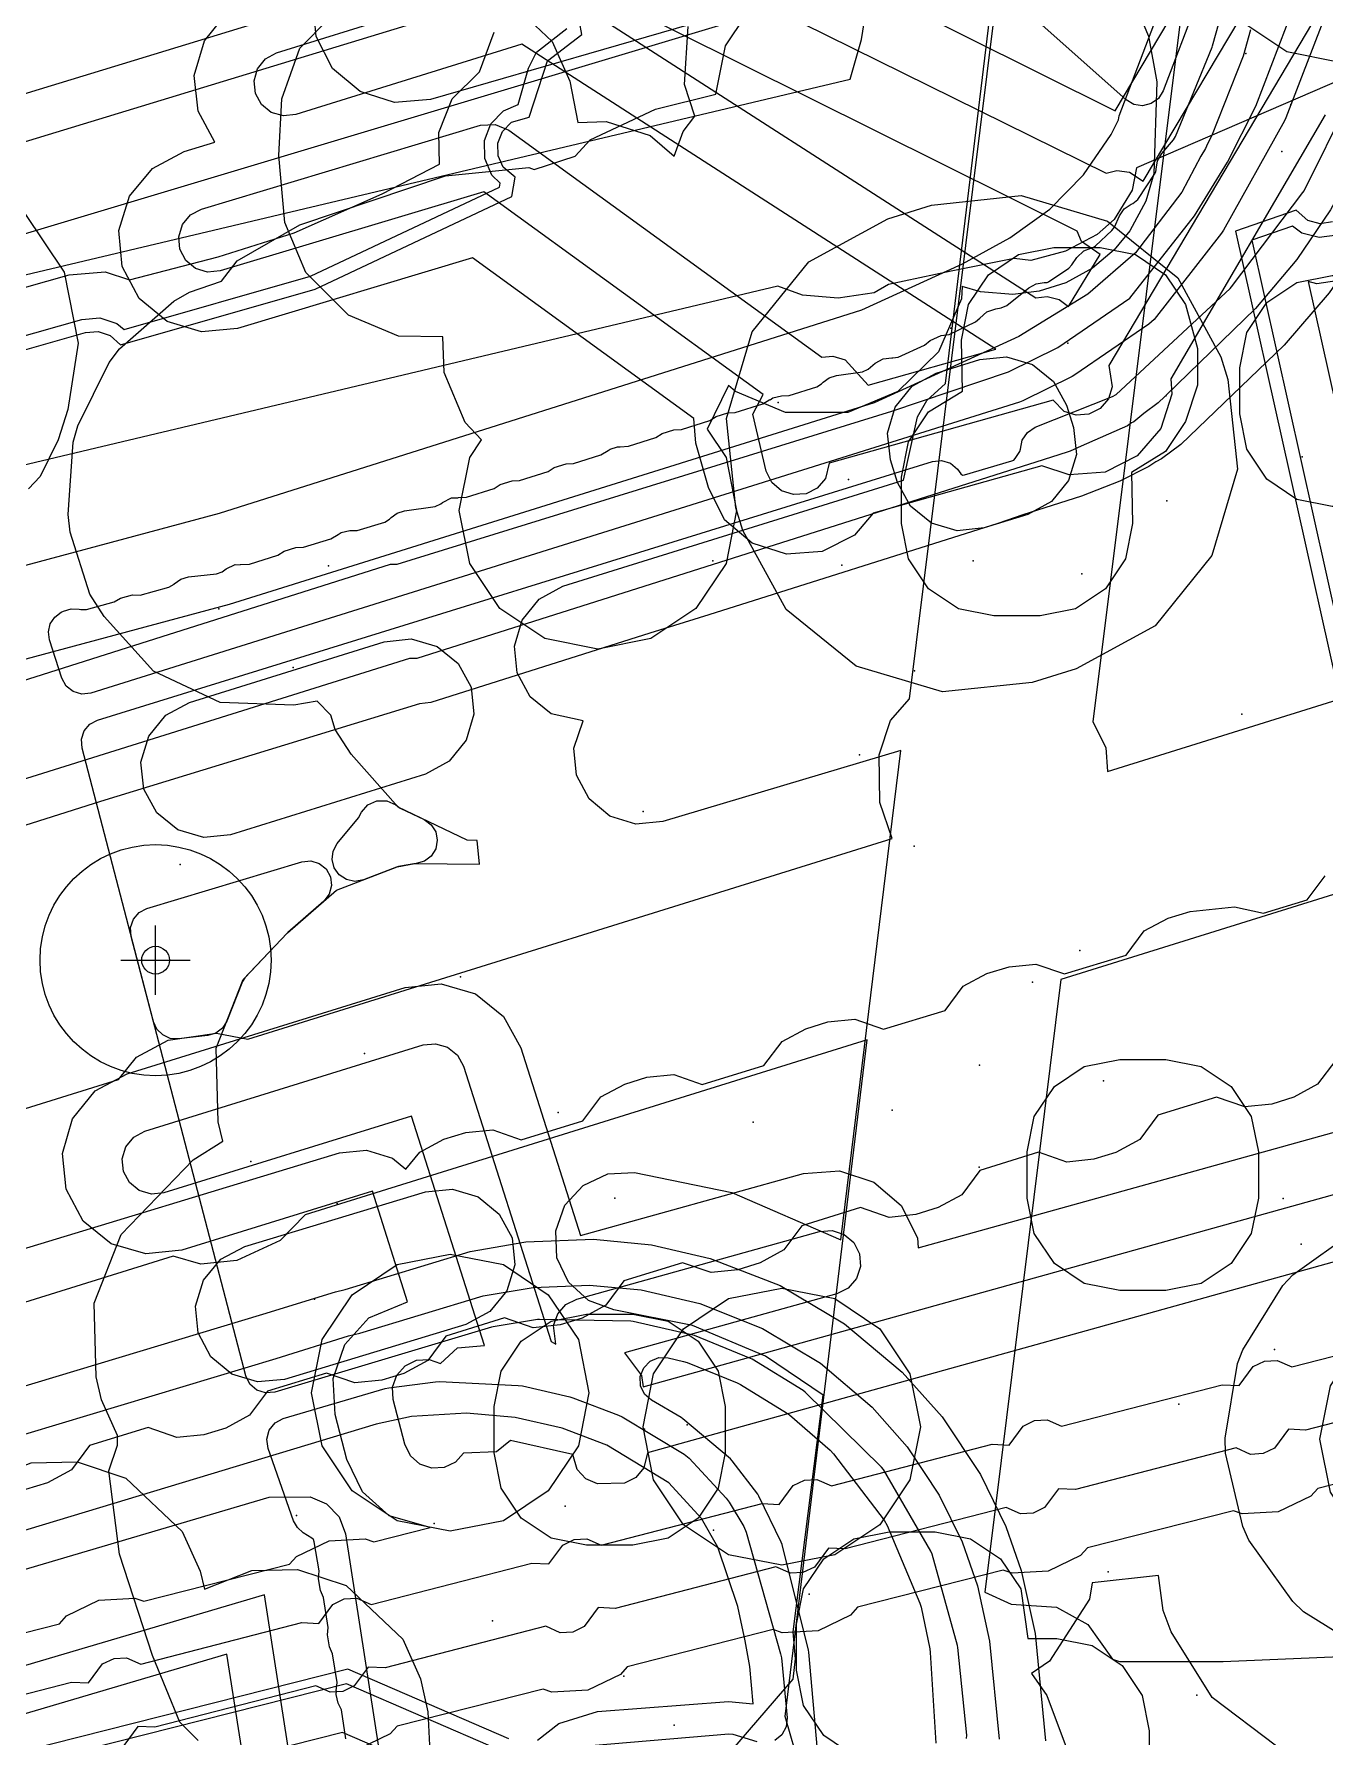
# Model space of a CAD drawing. Header units: metres. Extents: x 3158 to 3711, y 9867 to 11440.
# Drawn here: x 3222.8 to 3250.73, y 10114.84 to 10151.69 of the extents above; entities that cross this region are included whole.
import ezdxf

# ---------------------------------------------------------------- set-up
doc = ezdxf.new("R2010")
doc.units = ezdxf.units.M
for name, color, linetype in [('AI_GREENING_ALLOWED_ZONE', 4, 'Continuous'), ('AI_GREENING_EXCLUSIONS', 1, 'Continuous'), ('AI_GREENING_LAWN', 82, 'Continuous'), ('AI_GREENING_REJECTED', 6, 'Continuous'), ('AI_GREENING_TREES', 3, 'Continuous')]:
    doc.layers.add(name, color=color, linetype=linetype)

# ---------------------------------------------------------------- blocks, each defined once
blk = doc.blocks.new('AI_TREE')
for p, q in [((0, -0.3), (0, 0.3)), ((-0.3, 0), (0.3, 0))]:
    blk.add_line(p, q)
for radius in [1, 0.12]:
    blk.add_circle((0, 0), radius)

msp = doc.modelspace()

# ---------------------------------------------------------------- linework, layer by layer
at = {"layer": 'AI_GREENING_ALLOWED_ZONE'}
for points in [[(3229.927, 10133.388), (3229.743, 10133.355), (3229.561, 10133.392), (3229.404, 10133.493), (3229.295, 10133.644), (3229.249, 10133.825), (3229.273, 10134.01), (3229.362, 10134.173), (3229.823, 10134.732), (3229.886, 10134.85), (3230.025, 10135.012), (3230.219, 10135.101), (3230.433, 10135.101), (3230.627, 10135.012), (3230.725, 10134.939), (3231.243, 10134.69), (3231.392, 10134.581), (3231.491, 10134.424), (3231.526, 10134.243), (3231.493, 10134.061), (3231.396, 10133.903), (3231.249, 10133.792), (3231.071, 10133.741), (3231.015, 10133.736), (3230.683, 10133.673), (3230.64, 10133.661), (3229.927, 10133.388)], [(3224.903, 10132.164), (3224.891, 10132.354), (3224.951, 10132.535), (3225.074, 10132.681), (3225.243, 10132.769), (3228.596, 10133.779), (3228.787, 10133.798), (3228.972, 10133.743), (3229.122, 10133.623), (3229.216, 10133.454), (3229.238, 10133.263), (3229.187, 10133.077), (3229.069, 10132.924), (3228.294, 10132.245), (3228.278, 10132.23), (3227.361, 10131.267), (3227.31, 10131.187), (3226.972, 10130.33), (3226.877, 10130.177), (3226.734, 10130.068), (3226.562, 10130.016), (3225.924, 10129.945), (3225.747, 10129.957), (3225.585, 10130.03), (3225.459, 10130.155), (3225.385, 10130.316), (3224.903, 10132.164)]]:
    msp.add_lwpolyline(points, close=True, dxfattribs=at)
at = {"layer": 'AI_GREENING_EXCLUSIONS'}
for points in [[(3221.206, 10146.148), (3240.456, 10150.717), (3240.703, 10151.572), (3243.444, 10168.699)], [(3221.206, 10146.148), (3240.456, 10150.717), (3240.703, 10151.572), (3243.444, 10168.699)], [(3221.059, 10139.78), (3226.812, 10141.325), (3240.708, 10145.721), (3242.892, 10146.72), (3243.913, 10147.285), (3244.777, 10147.902), (3245.508, 10148.648), (3246.107, 10149.522), (3246.263, 10149.835), (3246.278, 10149.924), (3247.315, 10152.657), (3247.678, 10153.967), (3247.761, 10154.317), (3248.422, 10156.652), (3248.815, 10158.069), (3248.963, 10158.851), (3243.965, 10159.891), (3243.071, 10154.113), (3242.947, 10153.762), (3242.703, 10153.481), (3242.373, 10153.309), (3208.351, 10143.091)], [(3271.252, 10159.428), (3246.652, 10148.795), (3246.561, 10148.311), (3246.174, 10147.676), (3245.806, 10147.357), (3245.119, 10146.995), (3244.366, 10146.79), (3244.004, 10146.836), (3242.644, 10146.56), (3241.287, 10146.275), (3240.975, 10146.09), (3240.202, 10145.979), (3239.424, 10146.039), (3238.892, 10146.235), (3222.101, 10142.249)], [(3271.252, 10159.428), (3246.652, 10148.795), (3246.561, 10148.311), (3246.174, 10147.676), (3245.806, 10147.357), (3245.119, 10146.995), (3244.366, 10146.79), (3244.004, 10146.836), (3242.644, 10146.56), (3241.287, 10146.275), (3240.975, 10146.09), (3240.202, 10145.979), (3239.424, 10146.039), (3238.892, 10146.235), (3222.101, 10142.249)], [(3229.521, 10104.819), (3239.227, 10116.091), (3239.279, 10116.525), (3239.226, 10117.113), (3239.871, 10122.232), (3238.627, 10123.078), (3237.046, 10123.745), (3235.346, 10124.085), (3234.796, 10124.284), (3234.364, 10124.679), (3234.115, 10125.209), (3234.088, 10125.793), (3234.287, 10126.344), (3234.682, 10126.776), (3235.212, 10127.024), (3235.796, 10127.051), (3237.899, 10126.624), (3240.257, 10125.598), (3241.557, 10136.186), (3236.403, 10134.647), (3235.82, 10134.593), (3235.261, 10134.765), (3234.81, 10135.138), (3234.537, 10135.656), (3234.482, 10136.238), (3234.681, 10136.83), (3233.99, 10136.983), (3233.535, 10137.351), (3233.255, 10137.865), (3233.194, 10138.447), (3233.36, 10139.008), (3233.728, 10139.463), (3234.242, 10139.743), (3241.612, 10142.036), (3241.919, 10143.408), (3242.117, 10143.762), (3242.523, 10144.127), (3244.304, 10158.874)], [(3222.236, 10150.294), (3240.308, 10155.818)], [(3234.75, 10155.738), (3246.191, 10150.034), (3247.921, 10152.946)], [(3248.014, 10155.326), (3245.712, 10136.809), (3245.991, 10136.254), (3246.029, 10135.735), (3257.236, 10139.229), (3273.905, 10144.646), (3274.29, 10145.134), (3274.971, 10145.515), (3276.015, 10145.679), (3276.696, 10145.553), (3293.42, 10150.988), (3295.33, 10151.533), (3295.732, 10152.007)], [(3222.524, 10149.335), (3241.191, 10155.041)], [(3233.922, 10154.645), (3245.994, 10148.679), (3246.23, 10148.739), (3246.501, 10148.7), (3246.795, 10148.506), (3249.341, 10152.79)], [(3194.85, 10119.782), (3224.626, 10129.064), (3225.017, 10129.547), (3225.702, 10129.92), (3226.748, 10130.072), (3227.428, 10129.937), (3241.367, 10134.282), (3241.099, 10135.06), (3241.088, 10136.092), (3241.334, 10136.833), (3241.743, 10137.307), (3243.728, 10153.279)], [(3233.84, 10152.828), (3244.476, 10145.981), (3244.718, 10146.015), (3244.982, 10145.947), (3245.183, 10145.795), (3245.87, 10146.922), (3245.464, 10147.201), (3245.369, 10147.426), (3233.788, 10153.2)], [(3226.353, 10114.758), (3225.958, 10115.156), (3225.367, 10116.601), (3224.651, 10118.796), (3224.416, 10120.597), (3224.606, 10121.153), (3224.606, 10121.361), (3224.257, 10122.137), (3224.257, 10122.137), (3224.142, 10122.633), (3224.1, 10124.228), (3224.684, 10125.712), (3226.247, 10127.327), (3226.883, 10127.73), (3226.785, 10128.152), (3226.743, 10129.747), (3227.327, 10131.232), (3228.285, 10132.238), (3229.345, 10133.166), (3230.661, 10133.669), (3231.039, 10133.741), (3232.442, 10133.729), (3232.388, 10134.236), (3232.173, 10134.243), (3230.68, 10134.96), (3229.661, 10136.106), (3229.318, 10136.642), (3229.225, 10136.952), (3228.925, 10137.252), (3228.423, 10137.168), (3226.828, 10137.225), (3225.383, 10137.901), (3224.316, 10139.088), (3224.006, 10139.57), (3223.586, 10140.914), (3223.538, 10141.296), (3223.649, 10142.858), (3223.747, 10143.217), (3224.426, 10144.586), (3224.652, 10144.881), (3225.827, 10145.915), (3226.161, 10146.108), (3226.856, 10146.343), (3227.198, 10146.787), (3228.552, 10147.564), (3231.702, 10148.626), (3233.509, 10148.801), (3233.622, 10148.758), (3234.511, 10149.052), (3234.834, 10149.406), (3236.246, 10150.069), (3237.552, 10150.392), (3237.759, 10151.436), (3238.627, 10152.733)], [(3250.601, 10152.17), (3246.054, 10144.519), (3246.129, 10144.055), (3246.045, 10143.795), (3245.867, 10143.587), (3245.624, 10143.464), (3245.351, 10143.443), (3245.092, 10143.527), (3244.853, 10143.767), (3240.005, 10142.405), (3239.926, 10142.076), (3239.748, 10141.868), (3239.505, 10141.745), (3239.232, 10141.724), (3238.973, 10141.808), (3238.765, 10141.986), (3238.641, 10142.229), (3238.35, 10143.464), (3238.578, 10143.891), (3232.533, 10148.277), (3226.827, 10146.565), (3226.555, 10146.539), (3226.294, 10146.619), (3226.084, 10146.793), (3225.956, 10147.035), (3225.93, 10147.307), (3226.01, 10147.568), (3226.184, 10147.778), (3226.425, 10147.906), (3232.462, 10149.718), (3232.78, 10149.738), (3233.074, 10149.614), (3239.844, 10144.702), (3240.087, 10144.722), (3240.348, 10144.639), (3240.848, 10144.096), (3243.612, 10144.872), (3233.357, 10151.474), (3228.466, 10149.949), (3228.195, 10149.92), (3227.933, 10149.997), (3227.72, 10150.169), (3227.59, 10150.409), (3227.561, 10150.68), (3227.638, 10150.942), (3227.81, 10151.155), (3228.05, 10151.285), (3233.253, 10152.908)], [(3232.785, 10152.691), (3234.009, 10151.532), (3234.395, 10150.676), (3234.568, 10149.781), (3235.182, 10149.798), (3236.131, 10149.498), (3236.652, 10149.049), (3236.846, 10149.586), (3237.097, 10149.919), (3236.873, 10150.602), (3236.953, 10151.856)], [(3252.633, 10152.568), (3252.437, 10151.66), (3251.912, 10150.02), (3251.521, 10149.121), (3250.849, 10147.885), (3250.12, 10146.816), (3249.228, 10145.752), (3247.299, 10143.877), (3247.283, 10143.859), (3247.266, 10143.845), (3247.126, 10143.709), (3246.815, 10143.479), (3246.598, 10143.302), (3246.543, 10143.276), (3246.462, 10143.217), (3245.456, 10142.773), (3245.22, 10142.664), (3245.177, 10142.651), (3245.157, 10142.642), (3244.478, 10142.429), (3231.083, 10138.18), (3230.922, 10138.18), (3211.562, 10132.112)], [(3253.604, 10152.327), (3253.399, 10151.387), (3252.854, 10149.684), (3252.401, 10148.646), (3251.675, 10147.321), (3250.822, 10146.089), (3249.851, 10144.956), (3247.614, 10142.812), (3247.196, 10142.501), (3247.074, 10142.435), (3246.924, 10142.33), (3246.294, 10142.014), (3245.462, 10141.689), (3244.192, 10141.287), (3243.652, 10141.1), (3237.4, 10139.121), (3236.123, 10138.729), (3231.383, 10137.226), (3231.138, 10137.2), (3224.24, 10135.084), (3211.865, 10131.159)], [(3246.61, 10152.358), (3246.91, 10151.648), (3247.092, 10150.659), (3247.027, 10148.667), (3246.855, 10148.076), (3246.512, 10147.435), (3246.171, 10147.023), (3245.702, 10146.625), (3245.123, 10146.307), (3244.551, 10146.127), (3243.976, 10146.056), (3243.282, 10146.11), (3242.885, 10146.232), (3242.868, 10145.964), (3242.37, 10144.813), (3241.493, 10143.958), (3240.409, 10143.505), (3239.059, 10143.505), (3237.975, 10143.958), (3237.824, 10144.087), (3237.365, 10143.139), (3237.773, 10142.528), (3238.001, 10141.38), (3237.773, 10140.232), (3237.123, 10139.259), (3236.149, 10138.608), (3235.001, 10138.38), (3233.853, 10138.608), (3232.88, 10139.259), (3232.23, 10140.232), (3232.001, 10141.38), (3232.23, 10142.528), (3232.483, 10142.907), (3232.127, 10143.285), (3231.674, 10144.369), (3231.646, 10145.138), (3230.686, 10145.155), (3229.602, 10145.608), (3228.68, 10146.53), (3228.227, 10147.614), (3228.094, 10149.067), (3228.162, 10150.289), (3228.162, 10150.289), (3228.551, 10151.387), (3229.81, 10152.666)], [(3238.864, 10152.451), (3231.38, 10150.278), (3230.602, 10150.211), (3229.858, 10150.447), (3229.261, 10150.949), (3228.902, 10151.641), (3228.834, 10152.419)], [(3210.958, 10134.019), (3225.576, 10138.655), (3225.576, 10138.655), (3230.514, 10140.221), (3230.655, 10140.223), (3241.358, 10143.528), (3243.885, 10144.381), (3244.952, 10144.907), (3246.512, 10145.973), (3247.906, 10147.757), (3247.906, 10147.757), (3248.62, 10148.918), (3249.237, 10150.132), (3250.067, 10152.298)], [(3219.361, 10143.936), (3223.915, 10145.23), (3224.187, 10145.252), (3224.447, 10145.168), (3224.67, 10144.963), (3228.886, 10146.173), (3233.139, 10148.174), (3233.214, 10148.594), (3232.953, 10148.809), (3232.844, 10149.06), (3232.839, 10149.333), (3232.939, 10149.587), (3233.128, 10149.783), (3233.511, 10149.895), (3233.91, 10151.113), (3234.65, 10151.68), (3234.599, 10151.955)], [(3250.734, 10149.946), (3247.395, 10144.23), (3247.42, 10143.901), (3247.178, 10143.159), (3246.671, 10142.566), (3245.975, 10142.212), (3245.197, 10142.152), (3244.602, 10142.346), (3240.959, 10141.322), (3240.552, 10140.847), (3239.856, 10140.493), (3239.078, 10140.433), (3238.336, 10140.675), (3237.743, 10141.182), (3237.39, 10141.878), (3237.119, 10142.84), (3237.078, 10143.373), (3232.29, 10146.847), (3227.201, 10145.32), (3226.424, 10145.246), (3225.678, 10145.475), (3225.076, 10145.972), (3224.711, 10146.661), (3224.636, 10147.438), (3224.865, 10148.184), (3225.362, 10148.786), (3226.051, 10149.151), (3226.714, 10149.35), (3226.349, 10150.022), (3226.266, 10150.798), (3226.487, 10151.546), (3226.875, 10152.027)], [(3219.006, 10145.187), (3223.56, 10146.48), (3224.338, 10146.543), (3224.867, 10146.372), (3226.786, 10146.871), (3228.427, 10147.394), (3230.336, 10148.237), (3231.572, 10148.874), (3231.56, 10149.563), (3231.845, 10150.289), (3232.436, 10150.873), (3232.758, 10151.731)], [(3219.279, 10144.225), (3223.833, 10145.518), (3224.222, 10145.55), (3224.593, 10145.43), (3224.749, 10145.297), (3228.78, 10146.455), (3232.871, 10148.38), (3232.886, 10148.465), (3232.707, 10148.638), (3232.551, 10148.996), (3232.544, 10149.386), (3232.686, 10149.749), (3232.957, 10150.03), (3233.277, 10150.169), (3233.498, 10150.951), (3233.675, 10151.299), (3234.325, 10151.815)], [(3249.122, 10151.781), (3248.963, 10151.217), (3248.274, 10149.481), (3248.188, 10149.319), (3248.148, 10149.214), (3248.044, 10149.048), (3247.633, 10148.273), (3246.633, 10146.958), (3245.604, 10146.06), (3244.105, 10145.146), (3240.976, 10143.714), (3227.024, 10139.349), (3220.307, 10137.541)], [(3222.584, 10147.834), (3223.452, 10146.537), (3223.756, 10145.006), (3223.535, 10143.565), (3223.323, 10142.91), (3222.93, 10142.12), (3222.678, 10141.85)], [(3250.896, 10147.626), (3250.625, 10147.588), (3250.361, 10147.656), (3250.106, 10147.882), (3248.795, 10147.428), (3251.146, 10136.897)], [(3250.995, 10147.343), (3250.608, 10147.289), (3250.231, 10147.386), (3250.029, 10147.538), (3249.146, 10147.232), (3251.285, 10137.651)], [(3251.325, 10146.4), (3250.553, 10146.29), (3250.37, 10146.337), (3252.007, 10139.005)], [(3258.461, 10135.421), (3245.019, 10131.231), (3243.371, 10117.972), (3243.945, 10117.713), (3244.92, 10117.645), (3245.604, 10117.27), (3246.133, 10116.521), (3246.287, 10116.47), (3248.526, 10116.47), (3256.299, 10116.799)], [(3221.805, 10125.17), (3229.413, 10127.477), (3229.995, 10127.534), (3230.555, 10127.364), (3230.846, 10127.125), (3231.149, 10127.496), (3231.665, 10127.773), (3232.143, 10127.919), (3232.725, 10127.977), (3233.342, 10127.762), (3234.675, 10128.169), (3235.067, 10128.692), (3235.583, 10128.969), (3236.061, 10129.115), (3236.643, 10129.174), (3237.26, 10128.958), (3238.593, 10129.366), (3238.985, 10129.889), (3239.501, 10130.165), (3239.979, 10130.311), (3240.561, 10130.37), (3241.178, 10130.155), (3242.512, 10130.562), (3242.903, 10131.085), (3243.419, 10131.362), (3243.897, 10131.508), (3244.479, 10131.566), (3245.096, 10131.351), (3246.43, 10131.758), (3246.821, 10132.281), (3247.337, 10132.558), (3247.815, 10132.704), (3248.773, 10132.807), (3249.405, 10132.667), (3250.348, 10132.955), (3250.739, 10133.478)], [(3220.197, 10116.486), (3223.352, 10117.289), (3223.502, 10117.457), (3224.205, 10117.796), (3224.984, 10117.84), (3225.176, 10117.773), (3228.331, 10118.576), (3228.482, 10118.744), (3229.184, 10119.083), (3229.964, 10119.127), (3230.155, 10119.06), (3231.37, 10119.374), (3230.487, 10119.623), (3229.905, 10120.142), (3229.566, 10120.845), (3229.315, 10121.813), (3229.271, 10122.592), (3229.528, 10123.329), (3230.048, 10123.911), (3230.882, 10124.258), (3230.121, 10126.648), (3225.996, 10125.371), (3225.219, 10125.29), (3224.471, 10125.512), (3223.865, 10126.003), (3223.494, 10126.69), (3223.413, 10127.466), (3223.635, 10128.214), (3224.126, 10128.82), (3224.813, 10129.192), (3230.834, 10131.056), (3231.606, 10131.137), (3232.351, 10130.918), (3232.956, 10130.432), (3233.331, 10129.752), (3234.625, 10125.687), (3239.449, 10127.031), (3240.227, 10127.09), (3240.968, 10126.846), (3241.56, 10126.338), (3241.912, 10125.641), (3241.929, 10125.42), (3252.489, 10128.36)], [(3239.268, 10114.529), (3239.05, 10115.278), (3240.825, 10129.924), (3228.67, 10126.135), (3228.124, 10125.585), (3227.189, 10125.149), (3226.413, 10125.067), (3225.813, 10125.244), (3196.04, 10115.964)], [(3253.444, 10125.823), (3236.077, 10120.989), (3235.997, 10120.66), (3235.819, 10120.453), (3235.575, 10120.33), (3234.989, 10120.316), (3234.739, 10120.427), (3234.551, 10120.625), (3234.455, 10120.949), (3233.108, 10121.253), (3232.806, 10121.011), (3232.092, 10120.976), (3231.923, 10120.787), (3231.677, 10120.668), (3231.405, 10120.653), (3231.147, 10120.743), (3230.943, 10120.925), (3230.824, 10121.171), (3230.574, 10122.139), (3230.558, 10122.411), (3230.648, 10122.669), (3230.83, 10122.873), (3231.076, 10122.992), (3231.349, 10123.007), (3231.592, 10122.922), (3231.961, 10123.258), (3232.549, 10123.308), (3230.969, 10128.271), (3225.611, 10126.612), (3225.339, 10126.584), (3225.078, 10126.662), (3224.866, 10126.834), (3224.735, 10127.074), (3224.707, 10127.346), (3224.785, 10127.608), (3224.957, 10127.82), (3225.197, 10127.95), (3231.218, 10129.814), (3231.488, 10129.842), (3231.749, 10129.766), (3231.961, 10129.596), (3232.092, 10129.358), (3233.989, 10123.399), (3234.088, 10123.338), (3234.043, 10123.745), (3234.132, 10123.997), (3234.308, 10124.197), (3234.547, 10124.316), (3239.798, 10125.779), (3240.07, 10125.799), (3240.329, 10125.714), (3240.537, 10125.536), (3240.66, 10125.292), (3240.68, 10125.02), (3240.595, 10124.76), (3240.417, 10124.553), (3240.173, 10124.43), (3235.573, 10123.149), (3235.942, 10122.664), (3235.982, 10122.416), (3253.177, 10127.202)], [(3250.963, 10129.487), (3250.573, 10128.962), (3250.059, 10128.683), (3249.582, 10128.535), (3248.999, 10128.473), (3248.382, 10128.686), (3247.112, 10128.292), (3246.723, 10127.767), (3246.209, 10127.488), (3245.731, 10127.34), (3245.149, 10127.278), (3244.532, 10127.491), (3243.262, 10127.097), (3242.873, 10126.572), (3242.359, 10126.293), (3241.881, 10126.145), (3241.299, 10126.083), (3240.681, 10126.296), (3239.412, 10125.902), (3239.023, 10125.377), (3238.509, 10125.098), (3238.031, 10124.95), (3237.449, 10124.889), (3236.831, 10125.101), (3235.562, 10124.707), (3235.173, 10124.182), (3234.659, 10123.903), (3234.181, 10123.755), (3233.599, 10123.694), (3232.981, 10123.906), (3231.71, 10123.511), (3231.318, 10122.984), (3230.802, 10122.706), (3230.324, 10122.56), (3229.742, 10122.5), (3229.125, 10122.714), (3227.855, 10122.324), (3227.464, 10121.801), (3226.949, 10121.523), (3226.471, 10121.377), (3225.888, 10121.317), (3225.271, 10121.532), (3224.001, 10121.142), (3223.61, 10120.618), (3223.095, 10120.34), (3222.617, 10120.194)], [(3251.658, 10116.683), (3250.269, 10117.548), (3250.036, 10117.767), (3249.083, 10119.098), (3248.952, 10119.389), (3248.581, 10120.983), (3248.571, 10121.302), (3248.839, 10122.917), (3248.952, 10123.216), (3249.817, 10124.605), (3250.036, 10124.838), (3251.367, 10125.79)], [(3214.33, 10119.943), (3227.748, 10123.987), (3229.32, 10124.474), (3229.529, 10124.524), (3232.24, 10125.341), (3233.441, 10125.552), (3234.902, 10125.61), (3236.159, 10125.486), (3237.431, 10125.194), (3238.942, 10124.605), (3240.337, 10123.781), (3241.586, 10122.734), (3242.449, 10121.769), (3243.282, 10120.517), (3243.827, 10119.389), (3244.159, 10118.438), (3244.461, 10117.074), (3244.683, 10114.754)], [(3214.618, 10118.986), (3228.04, 10123.031), (3229.608, 10123.516), (3229.85, 10123.576), (3232.521, 10124.381), (3233.602, 10124.565), (3234.819, 10124.613), (3235.936, 10124.511), (3237.208, 10124.22), (3238.564, 10123.68), (3239.814, 10122.928), (3240.932, 10121.978), (3241.693, 10121.115), (3242.387, 10120.072), (3242.883, 10119.059), (3243.215, 10118.108), (3243.475, 10116.911), (3243.684, 10114.788)], [(3220.136, 10115.128), (3223.614, 10116.027), (3223.981, 10116.009), (3224.285, 10116.419), (3224.531, 10116.537), (3224.803, 10116.553), (3225.115, 10116.415), (3228.593, 10117.313), (3228.961, 10117.296), (3229.264, 10117.705), (3229.51, 10117.824), (3229.782, 10117.839), (3230.094, 10117.701), (3233.572, 10118.6), (3233.94, 10118.582), (3234.243, 10118.992), (3234.489, 10119.111), (3234.762, 10119.126), (3235.073, 10118.988), (3238.552, 10119.887), (3238.919, 10119.869), (3239.222, 10120.279), (3239.468, 10120.397), (3239.741, 10120.413), (3240.052, 10120.275), (3243.531, 10121.173), (3243.898, 10121.156), (3244.201, 10121.565), (3244.447, 10121.684), (3244.72, 10121.699), (3245.032, 10121.561), (3248.51, 10122.46), (3248.877, 10122.442), (3249.18, 10122.852), (3249.426, 10122.971), (3249.699, 10122.986), (3250.011, 10122.848), (3253.535, 10123.749)], [(3253.791, 10122.379), (3250.313, 10121.48), (3249.945, 10121.498), (3249.642, 10121.088), (3249.396, 10120.969), (3249.123, 10120.954), (3248.812, 10121.092), (3245.333, 10120.193), (3244.966, 10120.211), (3244.663, 10119.801), (3244.417, 10119.683), (3244.144, 10119.667), (3243.833, 10119.805), (3240.354, 10118.907), (3239.987, 10118.924), (3239.684, 10118.515), (3239.438, 10118.396), (3239.165, 10118.381), (3238.853, 10118.519), (3235.375, 10117.62), (3235.008, 10117.638), (3234.705, 10117.228), (3234.459, 10117.109), (3234.186, 10117.094), (3233.874, 10117.232), (3230.396, 10116.333), (3230.029, 10116.351), (3229.725, 10115.941), (3229.479, 10115.823), (3229.207, 10115.807), (3228.895, 10115.945), (3225.417, 10115.047), (3225.049, 10115.064), (3224.746, 10114.655)], [(3233.694, 10114.767), (3234.155, 10115.129), (3234.992, 10115.387), (3237.829, 10115.603), (3238.362, 10115.558), (3238.286, 10116.364), (3238.185, 10116.916), (3238.027, 10117.658), (3237.597, 10118.946), (3237.241, 10119.566), (3236.534, 10120.338), (3235.192, 10121.152), (3234.224, 10121.52), (3233.214, 10121.752), (3232.156, 10121.845), (3230.97, 10121.771), (3230.205, 10121.605), (3215.196, 10117.071)], [(3253.73, 10121.02), (3250.574, 10120.218), (3250.424, 10120.05), (3249.721, 10119.711), (3248.942, 10119.667), (3248.751, 10119.734), (3245.595, 10118.931), (3245.445, 10118.763), (3244.742, 10118.424), (3243.963, 10118.38), (3243.771, 10118.447), (3240.616, 10117.644), (3240.466, 10117.476), (3239.763, 10117.137), (3238.984, 10117.093), (3238.792, 10117.16), (3235.637, 10116.358), (3235.487, 10116.19), (3234.784, 10115.851), (3234.005, 10115.807), (3233.813, 10115.874), (3230.658, 10115.071), (3230.508, 10114.903), (3229.805, 10114.564)], [(3216.526, 10114.495), (3216.394, 10116.666), (3216.511, 10117.393), (3216.85, 10118.268), (3218.109, 10119.547), (3219.041, 10119.897), (3220.035, 10119.924), (3221.002, 10119.614), (3221.808, 10120.417), (3222.74, 10120.767), (3223.734, 10120.794), (3224.784, 10120.442), (3226.008, 10119.283), (3226.393, 10118.427), (3226.487, 10118.034), (3227.51, 10118.438), (3228.504, 10118.464), (3229.554, 10118.112), (3230.778, 10116.954), (3231.163, 10116.098), (3231.319, 10115.378), (3231.358, 10114.662)], [(3213.511, 10114.74), (3213.476, 10115.128), (3213.592, 10115.501), (3213.592, 10115.501), (3213.841, 10115.801), (3214.187, 10115.982), (3227.886, 10120.028), (3228.773, 10120.038), (3229.13, 10119.882), (3229.4, 10119.6), (3229.542, 10119.237), (3231.201, 10108.507)], [(3240.535, 10114.432), (3239.886, 10114.866), (3239.452, 10115.515), (3239.3, 10116.28), (3239.3, 10117.28), (3239.452, 10118.045), (3239.452, 10118.045), (3239.886, 10118.694), (3240.535, 10119.128), (3241.3, 10119.28), (3242.3, 10119.28), (3243.065, 10119.128), (3243.714, 10118.694), (3244.148, 10118.045), (3244.3, 10116.97), (3244.93, 10116.97), (3245.695, 10116.818), (3246.344, 10116.384), (3246.778, 10115.735), (3246.93, 10114.97), (3246.93, 10113.97)], [(3249.684, 10114.641), (3248.294, 10115.688), (3247.404, 10117.11), (3247.228, 10117.571), (3247.127, 10118.333), (3245.696, 10118.17), (3245.637, 10117.823), (3244.775, 10116.48), (3244.383, 10116.208), (3244.713, 10115.733), (3245.197, 10114.445)], [(3229.359, 10107.771), (3227.786, 10117.913), (3214.753, 10114.064)], [(3228.415, 10107.441), (3226.971, 10116.629), (3215.037, 10113.105)], [(3233.072, 10114.796), (3229.587, 10116.305), (3214.48, 10112.482)], [(3232.896, 10114.545), (3229.561, 10115.989), (3214.553, 10112.192)], [(3232.307, 10113.71), (3229.476, 10114.936), (3214.799, 10111.222)]]:
    msp.add_lwpolyline(points, dxfattribs=at)
for points in [[(3252.203, 10151.306), (3251.055, 10151.078), (3249.907, 10151.306), (3248.934, 10151.956), (3248.283, 10152.93), (3248.055, 10154.078), (3248.283, 10155.226), (3248.934, 10156.199), (3249.907, 10156.849), (3251.055, 10157.078), (3252.203, 10156.849), (3253.176, 10156.199), (3253.827, 10155.226), (3254.055, 10154.078), (3253.827, 10152.93), (3253.176, 10151.956), (3252.203, 10151.306)], [(3239.071, 10139.236), (3238.139, 10140.95), (3237.988, 10141.44), (3237.784, 10143.374), (3238.336, 10145.245), (3239.562, 10146.762), (3241.276, 10147.695), (3242.22, 10147.989), (3244.158, 10148.195), (3246.029, 10147.643), (3247.548, 10146.416), (3248.48, 10144.704), (3248.631, 10144.219), (3248.838, 10142.279), (3248.285, 10140.404), (3247.058, 10138.887), (3245.348, 10137.957), (3244.399, 10137.662), (3242.459, 10137.457), (3240.588, 10138.01), (3239.071, 10139.236)], [(3244.103, 10146.918), (3244.868, 10147.071), (3245.868, 10147.071), (3246.634, 10146.918), (3247.282, 10146.485), (3247.716, 10145.836), (3247.974, 10144.885), (3247.974, 10144.093), (3247.716, 10143.305), (3247.282, 10142.656), (3246.549, 10142.206), (3246.57, 10141.1), (3246.418, 10140.335), (3245.984, 10139.686), (3245.335, 10139.252), (3244.57, 10139.1), (3243.57, 10139.1), (3242.805, 10139.252), (3242.156, 10139.686), (3241.722, 10140.335), (3241.57, 10141.1), (3241.57, 10142.1), (3241.722, 10142.865), (3242.156, 10143.514), (3242.889, 10143.965), (3242.868, 10145.071), (3243.02, 10145.836), (3243.454, 10146.485), (3244.103, 10146.918)], [(3253.304, 10145.884), (3253.738, 10145.235), (3253.89, 10144.47), (3253.89, 10143.47), (3253.738, 10142.705), (3253.304, 10142.056), (3252.655, 10141.622), (3251.89, 10141.47), (3250.89, 10141.47), (3250.125, 10141.622), (3249.476, 10142.056), (3249.042, 10142.705), (3248.89, 10143.47), (3248.89, 10144.47), (3249.042, 10145.235), (3249.476, 10145.884), (3250.125, 10146.318), (3250.89, 10146.47), (3251.89, 10146.47), (3252.655, 10146.318), (3253.304, 10145.884)], [(3241.481, 10141.99), (3241.331, 10142.477), (3241.269, 10143.057), (3241.435, 10143.618), (3241.803, 10144.073), (3242.317, 10144.353), (3243.261, 10144.647), (3243.842, 10144.709), (3244.403, 10144.543), (3244.859, 10144.175), (3245.139, 10143.662), (3245.29, 10143.176), (3245.352, 10142.595), (3245.186, 10142.032), (3244.818, 10141.577), (3244.304, 10141.297), (3243.358, 10141.003), (3242.777, 10140.942), (3242.216, 10141.108), (3241.761, 10141.476), (3241.481, 10141.99)], [(3226.163, 10137.229), (3230.377, 10138.54), (3230.959, 10138.602), (3231.52, 10138.436), (3231.975, 10138.068), (3232.255, 10137.554), (3232.316, 10136.971), (3232.151, 10136.41), (3231.782, 10135.955), (3231.268, 10135.676), (3227.054, 10134.364), (3226.472, 10134.303), (3225.911, 10134.469), (3225.456, 10134.837), (3225.176, 10135.351), (3225.115, 10135.933), (3225.281, 10136.494), (3225.649, 10136.949), (3226.163, 10137.229)], [(3248.704, 10128.914), (3249.138, 10128.265), (3249.29, 10127.5), (3249.29, 10126.5), (3249.138, 10125.735), (3248.704, 10125.086), (3248.055, 10124.652), (3247.29, 10124.5), (3246.29, 10124.5), (3245.525, 10124.652), (3244.876, 10125.086), (3244.442, 10125.735), (3244.29, 10126.5), (3244.29, 10127.5), (3244.442, 10128.265), (3244.876, 10128.914), (3245.525, 10129.348), (3246.29, 10129.5), (3247.29, 10129.5), (3248.055, 10129.348), (3248.704, 10128.914)], [(3227.638, 10122.52), (3227.078, 10122.692), (3226.627, 10123.064), (3226.353, 10123.581), (3226.297, 10124.164), (3226.468, 10124.724), (3226.841, 10125.175), (3227.358, 10125.449), (3231.271, 10126.636), (3231.853, 10126.694), (3232.413, 10126.525), (3232.866, 10126.155), (3233.143, 10125.639), (3233.202, 10125.056), (3233.033, 10124.496), (3232.662, 10124.043), (3232.146, 10123.766), (3228.22, 10122.576), (3227.638, 10122.52)], [(3231.807, 10119.288), (3230.659, 10119.517), (3229.686, 10120.167), (3229.035, 10121.14), (3228.807, 10122.288), (3229.035, 10123.436), (3229.686, 10124.409), (3230.659, 10125.06), (3231.807, 10125.288), (3232.955, 10125.06), (3233.928, 10124.409), (3234.579, 10123.436), (3234.807, 10122.288), (3234.579, 10121.14), (3233.928, 10120.167), (3232.955, 10119.517), (3231.807, 10119.288)], [(3240.125, 10118.78), (3238.977, 10118.552), (3237.829, 10118.78), (3236.855, 10119.431), (3236.205, 10120.404), (3235.977, 10121.552), (3236.205, 10122.7), (3236.855, 10123.673), (3237.829, 10124.324), (3238.977, 10124.552), (3240.125, 10124.324), (3241.098, 10123.673), (3241.748, 10122.7), (3241.977, 10121.552), (3241.748, 10120.404), (3241.098, 10119.431), (3240.125, 10118.78)], [(3237.167, 10123.4), (3237.601, 10122.751), (3237.753, 10121.986), (3237.753, 10120.986), (3237.601, 10120.221), (3237.167, 10119.572), (3236.518, 10119.138), (3235.753, 10118.986), (3234.753, 10118.986), (3233.988, 10119.138), (3233.339, 10119.572), (3232.905, 10120.221), (3232.753, 10120.986), (3232.753, 10121.986), (3232.905, 10122.751), (3233.339, 10123.4), (3233.988, 10123.834), (3234.753, 10123.986), (3235.753, 10123.986), (3236.518, 10123.834), (3237.167, 10123.4)], [(3253.621, 10118.286), (3252.473, 10118.515), (3251.499, 10119.165), (3250.849, 10120.138), (3250.621, 10121.286), (3250.849, 10122.435), (3251.499, 10123.408), (3252.473, 10124.058), (3253.621, 10124.286), (3254.769, 10124.058), (3255.742, 10123.408), (3256.392, 10122.435), (3256.621, 10121.286), (3256.392, 10120.138), (3255.742, 10119.165), (3254.769, 10118.515), (3253.621, 10118.286)]]:
    msp.add_lwpolyline(points, close=True, dxfattribs=at)
at = {"layer": 'AI_GREENING_LAWN'}
for points in [[(3250.722, 10152.05), (3249.888, 10149.876), (3249.858, 10149.811), (3248.537, 10147.449), (3248.495, 10147.385), (3247.034, 10145.516), (3246.923, 10145.412), (3245.323, 10144.315), (3245.261, 10144.279), (3244.196, 10143.754), (3244.125, 10143.726), (3224.027, 10137.427), (3223.834, 10137.406), (3223.647, 10137.461), (3223.496, 10137.582), (3223.402, 10137.753), (3223.138, 10138.581), (3223.114, 10138.755), (3223.153, 10138.926), (3223.248, 10139.073), (3223.388, 10139.179), (3223.437, 10139.203), (3223.603, 10139.254), (3223.776, 10139.244), (3223.815, 10139.235), (3223.935, 10139.237), (3224.537, 10139.401), (3224.674, 10139.483), (3224.933, 10139.553), (3225.094, 10139.552), (3225.717, 10139.721), (3225.717, 10139.721), (3225.83, 10139.788), (3225.835, 10139.793), (3225.976, 10139.896), (3226.143, 10139.944), (3226.749, 10140.01), (3226.869, 10140.056), (3226.957, 10140.121), (3227.155, 10140.209), (3227.261, 10140.207), (3227.261, 10140.213), (3227.46, 10140.22), (3228.077, 10140.413), (3228.212, 10140.5), (3228.468, 10140.58), (3228.628, 10140.585), (3229.223, 10140.77), (3229.379, 10140.865), (3229.382, 10140.859), (3229.446, 10140.903), (3229.632, 10140.945), (3229.795, 10140.949), (3230.389, 10141.13), (3230.491, 10141.191), (3230.531, 10141.231), (3230.661, 10141.324), (3230.813, 10141.372), (3231.481, 10141.468), (3231.604, 10141.522), (3231.641, 10141.553), (3231.835, 10141.653), (3231.978, 10141.657), (3231.978, 10141.659), (3232.16, 10141.67), (3232.754, 10141.858), (3232.888, 10141.946), (3233.144, 10142.026), (3233.304, 10142.032), (3233.921, 10142.226), (3234.056, 10142.314), (3234.311, 10142.394), (3234.471, 10142.4), (3235.066, 10142.586), (3235.222, 10142.681), (3235.223, 10142.679), (3235.268, 10142.712), (3235.424, 10142.761), (3235.479, 10142.76), (3235.479, 10142.762), (3235.661, 10142.773), (3236.255, 10142.962), (3236.389, 10143.049), (3236.645, 10143.13), (3236.806, 10143.135), (3237.422, 10143.33), (3237.557, 10143.417), (3237.813, 10143.498), (3237.973, 10143.503), (3238.567, 10143.689), (3238.723, 10143.785), (3238.726, 10143.779), (3238.789, 10143.823), (3238.975, 10143.865), (3239.14, 10143.871), (3239.734, 10144.057), (3239.837, 10144.12), (3239.873, 10144.157), (3240.004, 10144.254), (3240.16, 10144.303), (3240.726, 10144.384), (3240.85, 10144.439), (3241.001, 10144.567), (3241.171, 10144.661), (3241.363, 10144.684), (3241.379, 10144.683), (3241.498, 10144.703), (3242.067, 10144.956), (3242.192, 10145.058), (3242.431, 10145.165), (3242.598, 10145.192), (3243.168, 10145.462), (3243.266, 10145.545), (3243.414, 10145.682), (3243.609, 10145.749), (3243.724, 10145.764), (3243.847, 10145.816), (3244.326, 10146.203), (3244.48, 10146.287), (3244.654, 10146.313), (3244.682, 10146.312), (3244.719, 10146.317), (3244.753, 10146.333), (3245.19, 10146.627), (3245.257, 10146.695), (3245.365, 10146.857), (3245.513, 10147.002), (3245.669, 10147.06), (3245.668, 10147.062), (3245.74, 10147.085), (3245.77, 10147.106), (3246.12, 10147.439), (3246.175, 10147.516), (3246.286, 10147.759), (3246.39, 10147.908), (3246.54, 10148.01), (3246.574, 10148.025), (3246.68, 10148.114), (3247.058, 10148.683), (3247.074, 10148.717), (3247.079, 10148.754), (3247.078, 10148.767), (3247.107, 10148.951), (3247.2, 10149.111), (3247.455, 10149.405), (3247.497, 10149.474), (3248.289, 10151.411), (3248.299, 10151.438), (3250.082, 10157.778)], [(3247.971, 10152.413), (3247.231, 10150.462), (3247.13, 10150.299), (3246.974, 10150.186), (3246.787, 10150.14), (3246.597, 10150.168), (3246.431, 10150.266), (3242.53, 10153.745)], [(3242.978, 10114.807), (3242.98, 10114.876), (3242.786, 10116.776), (3242.778, 10116.817), (3242.231, 10118.797), (3242.206, 10118.855), (3241.18, 10120.627), (3241.139, 10120.68), (3239.488, 10122.298), (3239.444, 10122.333), (3238.338, 10123.011), (3238.302, 10123.029), (3237.094, 10123.523), (3237.055, 10123.535), (3235.762, 10123.83), (3235.711, 10123.836), (3233.738, 10123.874), (3233.692, 10123.87), (3232.732, 10123.711), (3232.702, 10123.704), (3228.01, 10122.302), (3227.811, 10122.285), (3227.621, 10122.346), (3227.47, 10122.476), (3227.383, 10122.655), (3223.84, 10136.24), (3223.828, 10136.429), (3223.887, 10136.609), (3224.009, 10136.754), (3224.176, 10136.843), (3242.239, 10142.441), (3242.437, 10142.461), (3242.627, 10142.402), (3242.779, 10142.273), (3242.856, 10142.176), (3242.89, 10142.147), (3242.934, 10142.151), (3243.959, 10142.454), (3243.997, 10142.472), (3244.026, 10142.503), (3244.129, 10142.66), (3244.147, 10142.705), (3244.182, 10142.903), (3244.293, 10143.072), (3244.462, 10143.183), (3246.136, 10143.846), (3246.214, 10143.895), (3248.677, 10146.189), (3248.706, 10146.221), (3250.256, 10148.26), (3250.256, 10148.26), (3250.281, 10148.3), (3251.243, 10150.234)], [(3239.843, 10113.493), (3239.561, 10116.676), (3239.554, 10116.714), (3238.986, 10119.002), (3238.968, 10119.05), (3238.486, 10120.049), (3238.459, 10120.092), (3237.903, 10120.817), (3237.866, 10120.856), (3236.84, 10121.723), (3236.804, 10121.748), (3236.158, 10122.124), (3236.008, 10122.258), (3235.923, 10122.44), (3235.917, 10122.642), (3235.991, 10122.829), (3236.133, 10122.972), (3236.32, 10123.048), (3236.521, 10123.043), (3236.854, 10122.967), (3236.932, 10122.942), (3238.012, 10122.501), (3238.084, 10122.464), (3239.078, 10121.854), (3239.144, 10121.806), (3240.026, 10121.043), (3240.097, 10120.968), (3241.194, 10119.526), (3241.194, 10119.526), (3241.256, 10119.417), (3241.965, 10117.736), (3241.993, 10117.644), (3242.183, 10116.742), (3242.193, 10116.669), (3242.309, 10114.7)], [(3229.549, 10114.799), (3229.45, 10115.422), (3229.381, 10115.572), (3229.337, 10115.757), (3229.348, 10115.833), (3229.341, 10115.834), (3229.357, 10116.016), (3229.258, 10116.639), (3229.192, 10116.785), (3229.15, 10117.05), (3229.168, 10117.209), (3229.066, 10117.855), (3228.998, 10118.005), (3228.955, 10118.262), (3228.973, 10118.432), (3228.862, 10119.063), (3228.844, 10119.108), (3228.808, 10119.142), (3228.624, 10119.258), (3228.499, 10119.369), (3228.418, 10119.515), (3227.864, 10121.083), (3227.837, 10121.283), (3227.891, 10121.477), (3228.017, 10121.634), (3228.194, 10121.729), (3230.395, 10122.378), (3230.474, 10122.395), (3231.484, 10122.523), (3231.484, 10122.523), (3231.57, 10122.527), (3233.279, 10122.447), (3233.368, 10122.435), (3234.394, 10122.199), (3234.46, 10122.179), (3235.444, 10121.805), (3235.525, 10121.766), (3236.866, 10120.955), (3236.973, 10120.868), (3237.778, 10120.007), (3237.844, 10119.919), (3238.156, 10119.39), (3238.206, 10119.273), (3238.954, 10116.639), (3238.971, 10116.549), (3239.094, 10115.254), (3239.074, 10115.059), (3238.981, 10114.887), (3238.829, 10114.764)], [(3238.447, 10114.729), (3237.928, 10114.891), (3237.834, 10114.901), (3234.852, 10114.649)]]:
    msp.add_lwpolyline(points, dxfattribs=at)
at = {"layer": 'AI_GREENING_REJECTED'}
for p in [(3249.02, 10151.27), (3249.99, 10150.17), (3249.8, 10149.15), (3242.64, 10145.33), (3245.17, 10145), (3238.9, 10143.72), (3250.24, 10142.54), (3240.42, 10142.05), (3247.31, 10141.59), (3229.17, 10140.18), (3237.49, 10140.29), (3240.28, 10140.2), (3243.12, 10140.29), (3245.47, 10140.01), (3226.8, 10139.25), (3228.41, 10137.98), (3241.85, 10137.91), (3248.93, 10136.97), (3240.66, 10136.09), (3235.98, 10134.87), (3241.84, 10134.12), (3225.96, 10133.72), (3245.43, 10131.86), (3232.03, 10131.29), (3244.4, 10131.17), (3229.95, 10129.63), (3243.26, 10129.38), (3245.94, 10129.04), (3241.37, 10128.4), (3234.14, 10128.35), (3238.36, 10128.14), (3227.49, 10127.29), (3243.25, 10127.17), (3229.36, 10126.38), (3235.37, 10126.5), (3249.83, 10126.49), (3250.22, 10125.5), (3228.87, 10124.31), (3249.64, 10123.22), (3247.57, 10122.04), (3236.01, 10121.5), (3236.93, 10121.59), (3228.48, 10119.63), (3234.29, 10119.83), (3231.46, 10119.46), (3237.5, 10119.31), (3246.04, 10118.41), (3239.57, 10117.93), (3232.72, 10117.35), (3235.56, 10116.15), (3247.96, 10115.74), (3236.65, 10115.09)]:
    msp.add_point(p, dxfattribs=at)

# ---------------------------------------------------------------- block references
at = {"layer": 'AI_GREENING_TREES', "xscale": 2.5, "yscale": 2.5}
msp.add_blockref('AI_TREE', (3225.43, 10131.649), dxfattribs=at)

doc.saveas('drawing.dxf')
